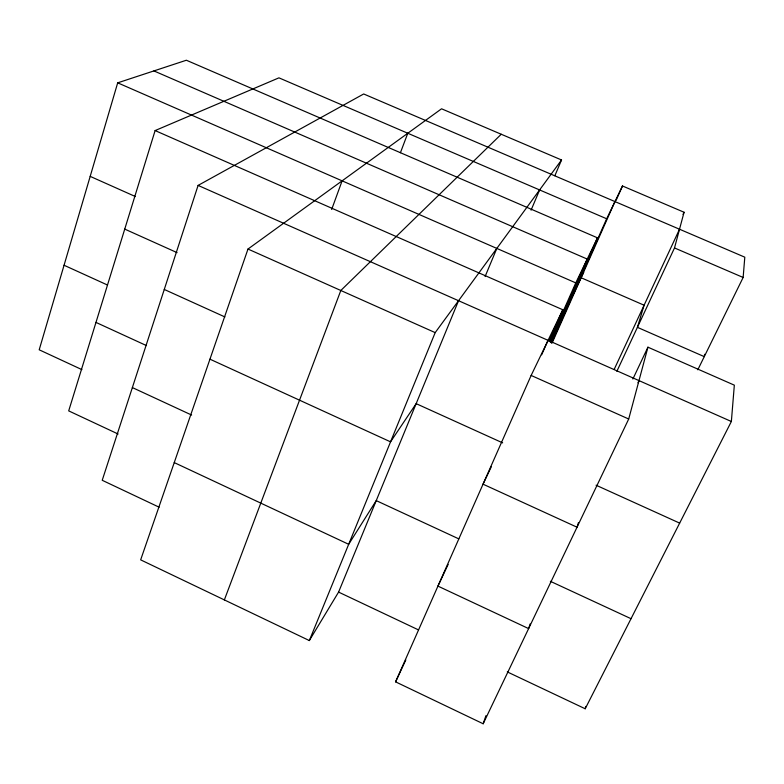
<?xml version="1.0" encoding="UTF-8"?>
<svg xmlns="http://www.w3.org/2000/svg" width="784" height="784" viewBox="0 0 784 784"><rect width="100%" height="100%" fill="white"/><g stroke="black" fill="none" stroke-linecap="round" stroke-linejoin="round"><path stroke-width="1.18" d="M507.297 671.908L585.197 708.765L731.364 421.498L734.334 385.16L647.937 347.185L632.884 379.015M697.809 369.783L743.144 277.467L744.8 257.181L363.688 93.972L198.097 185.406L102.224 480.288L159.123 507.199M704.61 354.27L704.267 356.632L637.412 327.34L644.095 305.211L581.111 277.742M585.197 708.765L585.736 706.404M118.11 434.013L68.698 410.885L155.114 130.575L562.804 309.758L531.14 375.448L395.587 681.855L483.169 723.769L628.709 419.009L647.937 347.185M616.861 371.312L674.505 247.95L684.06 212.248L622.486 185.975L606.669 218.775L551.436 343.127M551.034 342.441L597.477 237.836L186.367 60.231L117.688 82.839L39.2 349.801L81.918 369.627M578.455 522.526L577.044 527.211L483.032 484.179L491.303 466.784M530.131 623.956L528.622 628.592L437.942 586.109L448.164 564.382M483.169 723.769L485.953 715.655M554.856 175.734L561.54 159.975L441.559 108.79L247.989 249.047L140.659 559.854L309.327 640.567L338.58 592.096L458.542 300.713M331.652 209.495L342.108 180.849M224.361 599.907L340.815 290.492L501.241 134.25M400.418 152.723L407.788 133.251M309.327 640.567L435.189 332.622L561.54 159.975M485.1 276.536L496.821 248.41M531.082 210.171L539.608 189.944M541.646 354.829L548.065 340.344M548.976 340.971L562.804 309.758M549.721 341.608L575.76 282.887L597.477 237.836M550.407 342.089L587.236 259.073L153.919 70.913M552.132 342.971L614.96 201.576M616.087 200.351L622.486 185.975M683.04 214.453L684.06 212.248M614.284 369.156L679.522 229.222M395.587 681.855L405.808 659.971M550.535 342.108L560.482 321.175M571.311 298.371L583.737 272.234M637.951 382.798L638.989 380.603M155.114 130.575L278.947 77.841L606.669 218.775M674.505 247.95L743.144 277.467M117.688 82.839L575.76 282.887M198.097 185.406L731.364 421.498M90.189 176.38L135.436 196.568M247.989 249.047L435.189 332.622M531.14 375.448L628.709 419.009M124.734 229.104L177.076 252.634M164.268 289.453L224.93 316.952M502.662 442.872L416.157 403.652L390.54 441.843L209.955 359.18M596.065 485.208L679.659 523.114M64.063 265.257L107.251 284.915M95.971 322.41L146.432 345.577M132.369 387.58L191.639 415.05M458.826 538.882L376.242 500.613L348.674 544.292L174.244 462.589M550.368 581.307L631.022 618.694M338.58 592.096L418.519 629.915"/></g></svg>
